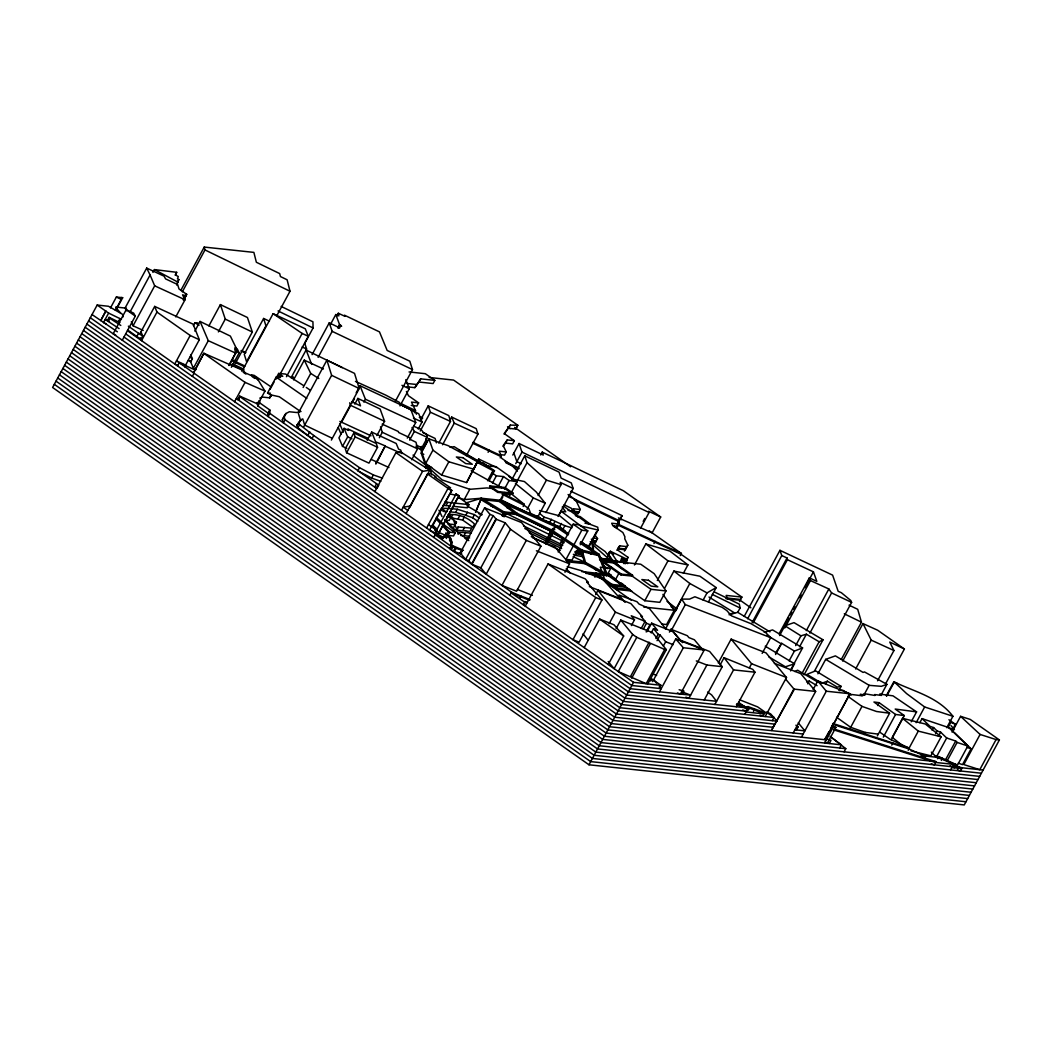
<?xml version="1.0" encoding="UTF-8"?>
<svg xmlns="http://www.w3.org/2000/svg" width="1052" height="1052" viewBox="0 0 1052 1052"><rect width="100%" height="100%" fill="white"/><g stroke="black" fill="none" stroke-linecap="round" stroke-linejoin="round"><path stroke-width="1.5" d="M183.298 299.899L186.612 294.271L178.985 288.932L177.67 284.566L165.598 278.898L164.033 276.137L146.701 268.089L125.083 308.039L126.437 310.787M626.453 561.439L626.308 563.201L624.323 562.978M626.492 561.071L627.965 557.31L617.813 550.17L617.642 548.631L619.72 545.843L626.834 546.606L627.82 545.186L624.77 538.795L624.888 536.77L622.876 532.536L612.711 525.395L611.685 523.238L618.786 524.001L619.01 521.634L574.353 500.068M626.887 560.637L625.164 563.819M570.855 491.271L622.179 515.664L619.602 519.241L617.498 526.381L613.237 525.921M609.292 552.287L613.724 554.141M445.746 532.983C450.624 536.257 454.214 543.161 449.769 548.316L451.321 549.775L453.031 546.606L451.479 545.146L463.367 550.262M269.812 409.978L269.825 413.37L268.115 416.539L268.089 413.147L269.812 409.978L259.647 402.837L259.66 400.917M176.723 285.105L178.84 279.53L177.499 278.819L178.275 276.518L175.552 275.019L176.697 272.31L154.42 269.588L152.908 272.389M502.317 515.875L503.908 511.851L517.045 513.245L551.761 530.011L582.019 550.078L599.18 554.312L607.254 574.313L606.57 575.589L584.846 563.662L567.028 561.755M502.554 515.993L503.908 511.851L481.382 498.24L464.221 499.608L458.093 497.517M456.384 530.195L469.968 531.273L471.69 528.104L458.107 527.026L456.949 530.458L458.093 533.377M442.958 511.259L443.97 508.34L450.243 508.497M285.881 413.528L284.053 416.487L285.092 419.735L283.382 422.904L282.344 419.656L285.881 413.528L289.366 411.753L296.48 412.502L301.03 411.477M475.517 512.127L481.382 498.24L500.147 500.239L556.85 525.75L568.751 533.785M475.622 512.258L481.382 498.24L465.839 502.974M425.731 463.459L441.643 475.083L466.575 482.552L478.713 459.027L496.886 467.601M123.176 316.836L122.426 314.246L108.474 306.264L97.178 305.054L52.6 387.491L588.975 764.778L964.25 804.925L999.4 739.924L970.273 719.437L960.581 716.333L952.06 732.113M105.844 311.142L100.703 320.663L105.739 311.076M110.486 307.907L116.364 297.045L120.717 297.506L121.269 299.425L115.391 310.301M97.178 305.054L108.606 313.101L103.464 322.609L106.318 323.99M109.119 317.349L107.409 320.518L108.08 321.478L109.789 318.309L109.119 317.349L119.875 322.583M116.509 309.025L122.689 297.716L121.111 297.545L122.689 297.716M122.282 340.217L135.314 316.113L133.67 313.141L126.201 309.709L113.169 333.813L115.667 334.957M130.014 312.063L150.081 274.966L146.688 268.089M143.19 330.433L133.078 325.778L154.683 285.828L150.081 274.966M140.981 331.774L142.743 336.167L141.034 339.336L136.799 336.482L138.522 333.313L128.357 326.159M140.034 333.51L154.697 306.408L193.121 324.174L199.328 339.743L184.665 366.846M175.171 275.124L176.697 272.31M154.697 306.408L156.972 312.102L141.547 340.638L140.403 337.797M177.315 282.33L178.84 279.53M180.826 290.405L204.246 247.075L253.874 252.388L256.359 262.264L279.7 273.599L280.437 276.545L287.117 279.779L290.01 291.246L276.742 315.797M182.338 291.812L204.982 249.929L204.246 247.075M184.85 296.585L186.401 293.732M183.521 299.978L186.612 294.271M184.126 299.478L186.599 294.652M175.776 316.889L185.034 299.767L182.548 294.836L185.612 295.625M193.423 325.607L194.975 322.727L197.868 322.951M156.972 312.102L190.188 335.47L174.763 364.005L177.367 365.228M194.844 331.104L200.064 321.452L230.362 336.088L237.2 350.092L228.994 365.268M177.578 365.978L179.287 362.808L194.804 369.804M208.888 325.91L220.394 304.607L247.444 317.507L252.322 332.011L235.24 363.624M190.609 354.629L192.385 358.771L190.675 361.941L188.334 360.297M196.264 369.594L193.384 368.279L208.296 340.69L200.064 321.452M203.878 353.275L193.568 372.855L203.878 353.275L243.801 370.764L245.024 372.776L256.964 377.997L264.972 391.094L257.503 404.902M192.358 376.379L194.068 373.21M218.369 331.893L225.273 319.111L220.394 304.607M228.994 365.531L235.714 353.117L234.701 348.909L237.2 350.092M231.374 367.279L239.172 352.867L237.476 349.369L234.951 347.594M263.631 318.467L244.261 354.287L246.576 361.717L265.946 325.896L263.631 318.467L269.43 321.189M241.907 371.382L273.112 313.68L305.277 328.789L308.302 336.311L286.46 376.708M234.596 401.719L245.05 382.376L204.022 353.511M239.725 396.117L238.344 399.97L239.725 396.117L257.95 404.086L257.03 402.587M259.068 400.667L257.359 403.837L257.937 406.006L268.089 413.147M257.937 406.006L259.647 402.837M271.574 395.749L267.576 392.975L276.15 377.116L280.476 377.484L278.149 375.866L276.584 378.746M270.088 389.306L273.993 382.1M275.545 379.207L278.662 373.447L285.618 374.065L303.607 385.597M280.305 373.828L302.148 333.431L273.112 313.68M269.68 398.182L271.403 395.013L279.28 396.735L300.096 411.187M304.593 343.662L313.088 327.961L312.931 321.794L281.147 306.421M267.944 413.909L269.654 410.727M291.102 377.721L306.605 349.054L304.672 342.965M293.626 379.811L304.278 360.126L323.385 368.963M312.063 354.642L329.237 322.859L339.783 327.908L339.559 325.239L341.637 326.225L339.559 324.595L335.798 314.548L330.341 324.66M336.772 316.126L338.323 313.246L344.938 316.336L344.451 315.192L379.47 331.88L387.162 350.461L409.82 361.204L412.489 369.594L395.315 401.364M282.344 419.656L284.053 416.487M283.83 417.539L285.552 414.37M318.125 357.351L332.182 331.354L329.237 322.859M303.134 387.504L310.735 373.434L304.278 360.126M337.994 327.488L339.559 324.595M337.994 328.132L339.559 325.239M338.994 327.922L340.559 325.042M331.38 440.065L359.232 388.543L354.524 373.381L326.909 360.165L298.281 413.12L300.635 420.695M298.452 422.233L299.596 424.627L313.68 435.462L311.971 438.631L297.874 427.796L296.73 425.402L300.925 419.735L302.766 418.906L304.699 425.1L332.314 438.316M299.781 421.852L300.925 419.735M297.874 427.796L299.596 424.627M303.752 426.849L331.617 375.327L326.909 360.165M308.039 434.949L309.748 431.78M356.168 392.817L360.008 385.716L410.819 409.517L415.737 422.47L407.282 438.092M341.427 422.496L350.684 405.375L349.658 402.824M352.157 402.916L354.445 398.695M354.8 404.113L357.877 398.406L380.101 409.018L384.585 421.3L376.879 435.567M367.858 438.224L347.883 428.953L348.593 430.399L344.096 428.348L338.941 437.856L342.518 446.39L346.792 448.336M363.874 402.074L365.412 399.234L360.008 385.716M342.518 446.39L347.673 436.882L344.096 428.348M353.853 432.924L345.28 448.783L346.595 452.768L368.989 463.13L377.563 447.284L376.221 443.444L353.853 432.924L355.168 436.909L346.595 452.768M367.24 440.209L371.658 432.056L396.183 443.471L398.577 449.151L400.733 450.098L401.917 453.609M313.68 435.462L359.508 467.693L357.785 470.862L371.645 478.095L380.785 481.343M379.338 437.724L382.284 432.293L380.535 426.862M399.997 405.875L409.254 388.753L405.822 379.654M414.843 387.649L420.616 378.851L434.818 380.377L433.108 383.546L418.893 382.021L414.843 387.649L406.94 386.807M418.893 382.021L420.616 378.851M375.682 463.564L385.242 445.903L375.669 441.84L371.658 432.056M375.945 464.011L385.242 445.903M371.645 478.095L373.355 474.925L382.494 478.173M406.414 391.462L408.439 395.723L418.604 402.863L416.881 406.033L411.2 405.428M414.396 412.7L415.54 410.582L411.49 402.101L418.604 402.863M376.458 483.986L374.736 487.168L377.024 488.378L378.733 485.196L285.092 419.735M376.537 488.036L378.247 484.854M374.854 491.613L395.933 452.61L400.549 451.887L429.834 470.191L409.53 507.748M409.675 440.078L414.357 431.438L412.042 427.467M420.392 420.274L428.203 405.848L448.81 415.619L450.506 421.418L438.802 443.076M418.236 429.045L422.036 422.01L418.735 413.752L400.904 404.849M420.261 430.991L430.413 412.226L428.203 405.848M411.7 459.737L417.578 448.862L416.013 442.261L410.096 439.341L409.623 437.632L398.59 432.477L398.392 431.517L382.165 424.127M420.195 448.902L421.484 446.521L423.206 448.652M421.221 448.967L427.454 437.435L426.336 434.042L423.456 432.556L421.024 429.426L413.502 426.139M422.378 450.164L427.059 441.524L425.744 438.579M431.714 467.482L425.218 464.419L421.181 453.11L428.9 438.842L448.297 445.719L477.253 461.618L473.781 469.231L448.849 461.775L432.937 450.151L428.9 438.842M425.218 464.419L432.937 450.151M450.111 419.945L451.663 417.065L476.214 428.637L477.976 434.042L466.273 455.687M401.469 510.351L422.562 471.349L429.834 470.191M442.563 444.799L454.267 423.154L451.663 417.065M406.085 513.586L427.507 473.952L430.952 473.531L435.975 476.714L434.66 476.872L450.585 487.826L448.178 488.102L426.744 527.736M441.643 475.083L448.849 461.775M431.872 527.183L451.781 490.39L429.584 530.116L430.347 530.024M442.866 505.447L445.995 505.525L447.718 502.356L469.034 504.631L467.325 507.8L453.609 506.341M434.844 530.432L435.988 528.328L432.569 524.895M456.095 494.059L434.66 533.693L437.54 535.507L458.974 495.873L456.095 494.059L458.974 495.873M432.148 525.684L437.04 531.694L433.805 537.467L437.001 530.589L435.988 528.328M240.053 396.801L437.29 535.547L458.725 495.913M466.575 482.552L477.358 462.459L483.026 462.854L494.479 470.744L489.022 480.83M450.019 514.717L450.887 517.295L449.178 520.477L444.917 520.017M452.755 514.652L451.045 517.821L462.67 520.069L472.821 527.223L474.531 524.041C467.364 517.032 457.975 513.797 448.06 514.533M449.94 511.824L455.634 512.429L457.344 509.26L474.426 514.625L479.502 518.189M488.075 452.294L489.219 450.177L501.317 455.753L500.173 457.857M442.208 539.4L444.641 534.916L447.705 532.825L449.283 532.996L442.55 525.816M464.221 499.608L469.797 489.298L486.945 487.931L493.204 488.601M445.272 537.322L446.416 535.205L453.517 535.968L455.24 532.799L445.075 525.645L437.75 518.807M446.272 538.545L449.704 532.207L455.24 532.799M458.146 518.583L459.869 515.414M453.438 527.841L456.476 522.121L451.4 518.544M504.224 434.305L510.286 425.113L517.834 425.258L453.596 380.074L429.124 377.458M449.441 540.255L450.585 538.137M449.98 541.504L451.124 539.387M456.962 529.143L458.107 527.026M462.67 520.069L464.379 516.9M455.634 512.429L465.76 515.322L467.482 512.153M450.585 543.647L451.729 541.543M450.69 544.555L451.834 542.451M505.539 443.102L507.248 439.933L514.362 440.696L512.64 443.865L505.539 443.102L503.106 446.482M458.146 534.35L459.29 532.246L471.375 533.114M487.549 480.751L493.007 470.652L494.479 470.744M508.576 428.282L515.677 429.045L517.387 425.876M517.834 425.258L515.677 429.045M462.867 530.524L464.576 527.341M507.248 439.933L503.198 445.561L506.249 451.939L504.526 455.108L500.265 454.661M462.578 550.446L455.029 548.013L453.307 551.182L460.474 553.707L462.578 550.446L461.973 549.709M454.359 551.524L456.068 548.355M465.76 515.322L472.703 517.794L474.426 514.625M489.601 486.708L490.022 485.919L505.039 487.523L513.087 493.178L512.653 493.967L497.649 492.362L489.601 486.708L504.605 488.312L512.653 493.967M460.776 535.547L463.971 535.678L465.694 532.496M492.467 483.052L496.36 475.846L503.474 476.569L509.115 480.488L517.189 481.737L509.392 496.149M512.811 455.043L519.044 443.51L543.24 455.029L542.227 452.097L540.662 454.977M495.913 519.004L471.572 564.03L468.824 560.677L465.628 559.401L460.25 552.879L484.604 507.853L521.516 522.555L540.925 546.198L516.585 591.224L501.962 585.399L526.302 540.386L510.496 529.261L505.21 522.818L496.281 519.267L493.178 515.651L489.969 514.375L484.604 507.853M460.474 553.707L462.183 550.538M498.03 486.668L503.474 476.569M497.649 492.362L498.069 491.573L513.087 493.178M515.743 463.643L521.976 452.11L519.044 443.51M465.628 559.401L489.969 514.375M504.605 488.312L505.039 487.523M504.447 489.141L509.115 480.488M504.316 492.52L499.463 501.515L480.698 499.503L503.224 513.113L516.348 514.52L551.077 531.273L581.335 551.353L598.496 555.587L606.57 575.589M511.89 479.567L524.738 455.805L559.085 472.138L561.111 478.095L571.302 482.934L573.182 488.496L558.06 516.44M500.463 501.225L502.895 496.728M468.824 560.677L493.178 515.651M496.281 519.267L471.94 564.293L480.856 567.83L486.155 574.287L510.496 529.261M517.229 480.856L527.052 462.683L524.738 455.805M502.33 515.69L503.816 512.955M503.671 516.637L505.894 512.534M504.618 516.729L506.827 512.64M480.856 567.83L505.21 522.818M523.173 506.485L524.317 504.368L509.628 492.494M527.026 509.457L533.259 497.925L515.441 483.525M538.111 495.518L546.422 480.146L527.052 462.683M537.414 517.637L545.212 503.224L536.231 491.968L524.422 481.553L512.153 479.015M545.922 512.6L561.032 484.643L560.243 482.355L573.182 488.496M542.661 519.951L544.134 517.229C554.075 519.557 562.031 525.842 572.064 527.723M509.786 595.287L511.509 592.118L236.305 398.537L239.159 399.786M549.223 523.304L551.419 519.228M553.313 524.501L554.772 521.792M558.875 515.322L561.084 511.246L565.752 511.824L562.228 506.998M549.012 534.35L550.722 531.181L515.178 513.784M544.542 543.305L551.761 530.011L556.85 525.75L551.077 531.273M545.883 544.239L553.102 530.905M546.816 544.344L553.313 532.338M519.806 598.154L520.95 596.037L530.063 599.548M559.23 527.539L561.426 523.462M562.491 530.129L564.687 526.053M526.171 602.046L524.948 601.573L523.238 604.742L524.448 605.216M525.237 606.149L548.039 563.977L585.188 578.837L588.37 582.492L586.714 581.914L601.941 600.008L579.139 642.18L572.932 639.708L595.734 597.536L548.039 563.977M560.124 543.805L563.122 538.256M577.85 513.981L580.27 509.484L575.694 499.91L568.08 494.558M558.178 551.984L573.195 524.198L579.205 524.843L587.792 530.879L580.283 544.765M587.792 530.879L581.782 530.234L566.015 559.401L572.012 560.045L578.021 548.934M564.99 572.275L569.566 563.833L554.93 546.987L532.759 537.809M573.366 554.312L575.549 555.377L576.825 552.997L582.834 554.088M580.717 553.589L581.861 551.472L580.993 550.157M588.673 546.198L590.238 543.319M591.789 540.439L596.471 531.786M588.476 547.697L598.023 530.037L597.76 527.236L587.66 523.396L563.385 505.999M595.13 543.082L597.549 538.598L594.774 534.824M619.602 519.241L617.879 522.41L622.179 515.664M616.367 528.498L618.786 524.001M602.165 561.702L602.599 560.913L613.855 562.11L632.633 575.312L632.199 576.115L620.943 574.905L602.165 561.702L613.421 562.899L650.978 589.317L665.982 590.922L659.814 602.336L644.797 600.731L615.302 579.981L608.319 572.827L611.409 567.12M594.88 577.167L596.418 574.313M608.161 554.391L609.318 552.103M607.491 556.547L610.357 551.261L626.466 559.02L624.756 562.189L622.192 561.913M608.122 561.886L609.41 559.506L592.092 544.147L593.091 550.078M617.287 550.341L619.72 545.843M595.616 594.656L597.944 590.343L630.898 603.611L642.456 616.748L640.905 616.117L645.086 621.337L641.194 628.531M613.421 562.899L613.855 562.11M585.767 573.366L610.318 575.983L611.002 574.721L581.651 571.578M624.401 551.103L627.82 545.186M620.141 561.926L621.508 559.388L625.033 563.372M643.193 521.358L644.745 518.478M640.51 528.354L649.071 512.495L648.65 511.272L660.695 516.992L652.122 532.851L619.812 518.518M615.302 579.981L619.155 572.84M626.676 559.69L627.965 557.31M620.943 574.905L621.364 574.116L632.633 575.312M584.202 647.624L599.627 619.089L613.973 624.756L623.665 636L608.227 664.535M617.445 588.199L595.997 573.116L595.314 574.379L616.761 589.475L617.445 588.199L629.464 589.488M634.448 564.99L645.836 543.937L669.914 551.116L687.929 564.898L683.379 573.314M624.533 587.108L625.217 585.832L612.093 584.439L611.396 585.701L624.533 587.108L608.45 575.786L609.134 574.523L614.5 578.298M609.174 623.652L615.394 612.146L597.944 590.343M653.989 543.503L655.133 541.399L681.433 553.47L680.289 555.574M616.13 628.636L620.759 620.062L652.542 632.686L666.337 649.623L647.822 683.866M631.384 625.585L634.487 619.825L631.239 615.775L645.086 621.337M644.797 600.731L650.978 589.317M657.329 580.507L667.967 560.847L687.929 564.898M620.759 620.062L632.647 634.448L614.131 668.691L608.188 661.498M664.68 649.452L636.776 637.341L618.26 671.584L646.165 683.695L664.68 649.452L666.337 649.623M664.64 588.199L673.898 571.078L699.896 576.207L716.188 587.608L708.469 601.875M643.364 629.07L646.493 623.297L643.982 620.641M646.138 631.897L650.044 624.664L646.493 623.297M647.019 631.66L651.609 623.178L673.372 631.752L682.498 642.64M651.214 632.936L653.502 628.702L657.566 630.293L651.609 623.178M630.569 676.449L649.084 642.207M631.713 678.132L650.228 643.89M655.883 638.511L658.171 634.277L653.502 628.702M588.975 764.778L633.554 682.34L660.88 685.26L659.157 688.442M657.04 640.681L660.091 635.027L658.171 634.277M662.931 594.393L674.293 610.278L666.573 624.546L661.747 624.033M675.16 610.594L689.823 583.492L673.898 571.078M665.416 629.162L681.67 599.101L689.547 599.114L694.899 596.773L722.093 607.32L726.774 610.541L731.6 615.907L750.996 623.665L764.962 631.897L770.669 637.657L762.148 653.397M669.414 632.107L670.952 629.254L687.311 635.697L688.928 637.617L694.373 639.761L702.986 650.018M671.386 630.358L685.312 604.598L681.67 599.101M663.404 645.954L665.692 641.72L660.091 635.027M650.82 681.117L651.964 679L660.88 685.26M652.674 681.591L675.739 638.945L704.248 649.991L680.407 694.07L677.409 692.9M703.157 600.034L707.01 592.894L716.188 587.608M659.499 691.822L683.327 647.756L704.248 649.991M682.275 694.267L683.997 691.098L679.132 689.731M739.464 601.573L741.897 597.089L680.999 554.259L617.3 524.803L617.077 527.17L614.236 526.868M704.248 699.974L722.251 666.679L706.891 665.035L688.889 698.331L685.865 697.147M729.141 614.841L737.676 612.317L740.121 608.017L739.319 604.177L714.479 592.013M718.266 662.984L731.153 639.129L766.066 652.911L786.501 677.501L765.159 716.543M744.224 616.38L779.94 550.327L832.605 575.128L838.181 591.303L841.35 592.71L850.831 600.534L851.62 602.388L814.366 671.308M720.147 664.89L724.052 657.684L752.759 669.361L754.968 672.189L736.282 706.747M747.63 618.734L781.781 555.548L779.94 550.327M752.114 622.6L787.041 557.981L781.781 555.548M753.232 622.876L787.396 559.703L787.041 557.981M714.86 704.459L733.546 669.9L724.052 657.684M749.313 667.928L751.588 663.72L731.153 639.129M779.072 633.856L809.356 577.864L816.812 581.335L813.433 571.854L787.396 559.703M784.7 624.98L788.579 617.8M790.131 614.933L791.683 612.054M793.247 609.187L794.799 606.32M799.454 597.707L801.006 594.827M804.885 587.647L813.433 571.854M779.598 635.553L784.884 625.769L794.01 622.639L823.032 639.787L804.136 674.713M784.818 627.952L810.434 580.559L809.356 577.864M775.442 653.318L781.636 643.311L794.405 651.083L802.571 647.9L772.562 629.911L764.212 632.37M775.587 654.515L781.636 643.311M746.802 708.667L747.946 706.563L766.869 713.374L757.637 706.891L739.477 699.725M736.873 703.722L747.485 707.943L745.776 711.113L742.738 709.916M744.724 714.361L748.524 707.523L747.946 706.563M748.051 710.363L749.195 708.246L748.524 707.523M753.469 711.428L754.613 709.311M795.654 645.612L800.94 635.829L806.384 634.198L819.127 641.773L823.032 639.787M789.118 660.88L794.405 651.083M806.319 630.621L828.844 588.975L810.434 580.559M799.573 646.783L806.384 634.198M764.409 713.111L762.687 716.281L759.899 715.202M809.869 633.133L831.606 592.933L828.844 588.975M790.46 670.295L802.571 647.9M790.657 670.926L794.523 663.786L765.238 646.191M772.313 720.659L774.035 717.49L767.671 713.019M801.755 673.911L819.127 641.773M785.712 679.197L793.892 688.942L771.432 730.482L794.431 689.152L815.655 691.427L793.195 732.968M807.712 683.813L809.212 681.038L817.088 685.694M817.891 673.793L825.688 659.367L835.393 655.869L863.074 672.412L864.455 671.926L886.902 684.313L881.444 694.412M813.143 689.533L817.798 680.92L850.029 693.755L825.176 739.74L849.937 693.636M796.43 729.957L798.139 726.787L795.904 725.209M825.925 683.905L827.398 681.196L837.274 687.127L841.14 686.377L838.931 690.454M841.284 659.472L861.457 622.166L857.709 609.318L849.056 605.15M801.44 737.202L826.307 691.217L850.029 693.755M842.705 661.064L862.969 623.586L877.71 630.253L904.391 649.018L885.692 683.616M855.644 668.967L871.227 640.142L862.969 623.586M825.097 738.806L829.002 731.6M830.554 728.707L832.119 725.827L835.867 727.458L827.293 743.317L824.794 742.225M825.531 739.78L826.78 736.453M824.676 743.041L833.25 727.182L835.867 727.458M829.278 743.527L830.988 740.358L825.255 738.517L826.385 739.872L614.697 717.214L78.321 339.928M863.705 695.438L869.176 685.339L881.366 686.325L886.902 684.313M849.74 729.062L861.996 706.392L876.579 711.507L889.597 713.217L877.342 735.9M839.667 747.998L841.39 744.829L830.791 737.031M877.565 680.789L893.937 650.53L889.768 642.062L904.391 649.018M844.072 751.825L845.795 748.656L830.107 736.361M877.605 705.524L879.143 702.683L895.581 714.453L904.312 715.597L891.294 739.701M864.113 734.546L865.257 732.429L878.288 734.151M886.323 695.661L893.661 682.077L897.382 683.484M886.599 696.253L894.318 681.985C914.832 691.9 938.042 696.911 952.928 716.267L946.761 727.682M883.312 737.136L895.581 714.453M911.058 750.891L930.849 755.836L941.132 736.821L925.379 724.039L902.537 718.319L892.254 737.334L901.945 745.211M891.78 745.132L892.924 743.014L909.375 748.143L908.231 750.26M911.216 721.79L916.581 711.875L892.977 695.832L879.669 694.096L881.537 695.438L874.62 694.544L875.001 695.49L864.021 693.636L865.125 694.899L860.299 694.294L862.443 695.819L848.596 694.123M916.174 722.685L924.655 706.983L952.928 716.267M919.842 722.698L922.052 718.621L948.799 727.629L967.814 746.013L957.517 765.041L949.877 762.463M908.744 748.774L918.291 731.114L941.132 736.821M932.125 730.285L933.584 727.563L930.073 726.393L922.052 718.621M935.596 733.652L937.069 730.93L933.584 727.563M938.423 736.216L940.619 732.139L937.069 730.93M948.628 726.459L950.824 722.382L955.4 724.289L952.454 729.733M940.619 732.139L946.668 737.991L936.385 757.019L931.349 752.141M834.026 729.023L936.043 761.661L934.321 764.83L931.23 763.831M937.687 758.755L938.831 756.638L956.097 764.541M941.356 760.438L942.487 758.321L935.754 756.309L938.831 756.638M946.668 737.991L955.689 741.029L945.406 760.044L940.896 758.531M946.813 761.424L957.11 742.41L955.689 741.029M950.548 769.919L953.546 764.37L942.066 759.11L935.32 757.111L924.195 755.915L908.954 748.932L832.448 724.236M962.146 767.802L959.056 766.934L957.346 770.103L960.437 770.971L962.146 767.802L983.107 770.051M954.243 732.402L971.075 748.787L962.501 764.633L958.293 763.2M960.581 716.333L980.083 734.441L963.803 764.567L979.78 769.696L996.073 739.569L999.4 739.924M456.476 522.121L454.898 524.632L457.199 530.497L454.359 530.195M626.532 547.566L625.112 549.775L618.011 549.012M271.403 395.013L269.378 397.814L262.264 397.064L259.791 398.143M510.286 425.113L504.197 433.555L514.362 440.696M617.051 550.078L618.431 548.223L625.545 548.986M296.73 425.402L299.215 422.904M446.416 535.205L443.352 537.296L429.597 530.116M794.839 671.518L797.574 670.203L818.456 682.446M806.555 682.025L809.212 681.038M827.398 681.196L821.783 683.261L806.91 674.385L815.602 670.834L841.14 686.377M794.523 663.786L785.436 666.797L768.71 656.75M729.286 613.921L734.585 612.935L708.995 597.049M450.098 447.363L454.162 446.666L480.922 463.406M410.464 506.025L403.192 507.169L407.795 510.417M839.535 690.625L842.718 690.204L850.976 695.109M612.119 562.031L599.535 559.743M591.461 549.328L592.381 549.262L587.621 545.462L584.583 544.752M444.588 502.264L447.718 502.356M443.826 511.548L446.955 511.627M486.392 465.931L495.926 466.615L517.189 481.737M267.576 392.975L270.456 393.211M278.149 375.866L282.764 376.287L278.662 373.447M126.477 308.183L115.957 307.066M409.044 371.948L425.324 373.697L434.818 380.377M407.085 383.467L416.553 384.48M506.249 451.939L499.135 451.177L501.317 455.753M580.27 509.484L573.169 508.721L578.008 517.321M573.301 511.259L578.995 511.864M574.3 512.206L578.561 512.653M445.995 505.525L450.572 506.012M451.663 508.655L457.344 509.26M446.627 516.848L450.887 517.295M562.439 530.576L564.977 530.839L559.546 526.592L554.365 525.29M593.289 538.137L597.549 538.598M448.047 523.922L455.148 524.672L453.11 518.399L449.309 515.717M592 540.518L596.274 540.978M591.579 541.307L595.84 541.767M463.971 535.678L469.652 536.283M466.799 537.651L469.639 537.953M576.18 550.867L581.861 551.472M575.746 551.656L581.427 552.274L580.572 550.946M626.466 559.02L621.351 558.467L623.783 563.583M609.41 559.506L602.296 558.743L603.703 560.124M566.081 560.322L585.53 562.399L607.254 574.313M609.923 568.212L600.284 567.173L605.65 582.15L631.134 600.061M741.897 597.089L726.13 595.406L727.958 599.232M726.419 597.944L740.608 599.469M725.985 598.746L740.174 600.258L750.918 607.819M616.761 589.475L631.779 591.079M643.732 607.017L674.293 610.278M733.546 669.9L754.968 672.189M747.485 707.943L626.69 695.03L90.314 317.73M746.433 711.191L624.98 698.199L88.605 320.899M746.013 711.98L763.976 713.9L747.525 707.352L748.761 709.048L745.921 707.904M774.035 717.49L623.257 701.368L86.882 324.069M796.627 726.616L798.139 726.787M794.918 729.786L804.872 730.851L798.258 722.842M803.149 734.033L616.406 714.045L80.031 336.758M841.39 744.829L612.974 720.396L76.599 343.097M845.795 748.656L611.265 723.566L74.889 346.266M936.043 761.661L609.542 726.735L73.167 349.435M953.546 764.37L935.609 762.45L833.592 729.812M952.257 766.75L607.832 729.904L71.457 352.617M951.836 767.539L961.712 768.591L954.059 766.356M981.398 773.22L606.123 733.073L69.748 355.786M979.688 776.389L604.4 736.242L68.025 358.956M977.966 779.558L602.691 739.411L66.315 362.125M976.256 782.727L600.981 742.581L64.606 365.294M974.547 785.897L599.259 745.763L62.883 368.463M972.824 789.066L597.549 748.932L61.174 371.632M971.114 792.248L595.827 752.101L59.451 374.801M969.392 795.417L594.117 755.27L57.742 377.97M967.682 798.586L592.408 758.439L56.032 381.153M965.973 801.755L590.685 761.609L54.309 384.322M879.143 702.683L873.936 702.013L889.597 713.217M916.581 711.875L895.186 709.048L904.312 715.597M503.869 493.427L510.338 494.414M585.596 544.989L581.44 541.714M568.027 510.365L572.656 511.088L571.433 508.34L564.122 504.776M575.339 515.704L580.125 516.571L590.238 524.146L584.965 523.186M576.404 553.786L582.847 554.956M600.56 558.178L623.1 562.281L622.363 557.797L626.768 562.781M575.549 555.377L583.045 556.732M600.876 560.847L604.006 561.426L598.969 556.271M449.822 493.875L456.042 495.268M598.023 530.037L580.993 526.039L561.084 511.246M539.479 510.536L559.953 515.967L572.498 526.329M543.871 520.793L549.709 522.397L551.945 524.106M954.493 765.567L959.056 766.934M546.422 480.146L561.032 484.643M921.105 755.507L925.576 756.901M980.083 734.441L996.073 739.569M892.924 743.014L832.882 723.447M947.208 727.261L954.427 729.641L951.021 725.591M957.11 742.41L967.814 746.013M469.797 489.298L442.182 479.949L426.625 465.97L420.761 449.546L415.974 446.692M966.867 747.354L971.075 748.787M567.212 566.647L581.559 570.723L602.77 579.192L620.378 598.72L589.357 586.608M865.257 732.429L850.687 727.313L836.524 717.227M241.026 351.144L245.603 352.762M678.553 639.485L709.666 651.477L722.251 666.679M529.629 600.35L511.075 592.907L525.737 602.835M685.312 604.598L770.669 637.657M696.306 660.932L706.891 665.035M681.525 691.637L690.599 695.148L630.122 688.679L125.714 333.878M536.388 550.801L569.566 563.833M774.351 663.299L800.756 673.661L815.655 691.427M665.692 641.72L673.162 644.652M517.321 589.436L532.404 595.366M652.082 673.661L656.606 675.437M774.851 724.131L619.838 707.707L83.463 330.42M773.141 727.3L618.116 710.876L81.74 333.589M751.588 663.72L786.501 677.501M526.302 540.386L540.925 546.198M736.439 704.511L747.722 708.811L738.53 702.341M595.734 597.536L601.941 600.008M460.25 552.879L461.657 553.431M740.674 704.853L749.195 708.246M615.394 612.146L634.487 619.825M511.509 592.118L520.95 596.037M371.198 459.435L388.951 467.522M438.303 532.22L444.641 534.916M478.528 513.521L481.422 514.77M335.798 314.548L338.836 315.863L338.323 313.246M245.05 382.376L264.972 391.094M385.505 446.35L400.431 452.952M533.259 497.925L545.212 503.224M529.813 513.1L537.927 516.703L537.112 515.69M208.296 340.69L235.714 353.117M413.423 418.104L422.036 422.01M430.413 412.226L450.506 421.418M871.227 640.142L893.937 650.53M236.319 351.565L239.172 352.867M454.267 423.154L477.976 434.042M154.683 285.828L185.034 299.767M414.357 431.438L427.454 437.435M416.29 445.18L421.878 447.744L421.484 446.521M120.809 325.436L109.789 318.309M119.086 328.605L105.187 319.44L109.461 321.517M347.673 436.882L351.933 438.829M117.377 331.788L92.037 314.561M950.061 765.738L954.374 767.723M909.375 748.143L890.097 739.319L879.761 732.153M505.039 461.42L519.136 468.14M505.959 462.827L518.702 468.929M365.412 399.234L415.737 422.47M339.875 421.418L371.04 435.83M355.168 436.909L377.563 447.284M617.734 524.014L655.133 541.399M302.148 333.431L308.302 336.311M401.943 385.321L409.254 388.753M355.458 381.363L385.716 395.105L399.326 402.337L400.549 405.059M190.188 335.47L199.328 339.743M185.612 365.11L176.473 360.836L633.554 682.34M302.174 346.976L306.605 349.054M351.605 401.667L360.507 405.862L357.877 398.406M350.684 405.375L384.585 421.3M382.284 432.293L417.578 448.862M831.606 592.933L851.62 602.388M421.181 453.11L423.785 454.346M521.976 452.11L649.071 512.495M521.266 463.735L516.834 461.618L513.902 453.031M234.609 361.165L244.906 366.043M232.702 361.257L244.485 366.832M232.347 363.782L243.972 369.291M231.927 364.571L243.551 370.094M531.286 536.691L560.282 550.459M332.182 331.354L412.489 369.594M542.227 452.097L623.349 490.732L660.695 516.992M225.273 319.111L252.322 332.011M233.531 360.152L236.384 361.507M331.617 375.327L359.232 388.543M423.101 432.701L435.107 438.434L436.356 442.839M624.756 562.189L627.649 563.583M573.156 556.639L584.596 562.123M400.799 403.468L415.54 410.582M400.378 404.257L415.119 411.385L416.487 414.238M419.748 416.618L422.694 418.038M472.953 442.327L489.219 450.177M419.314 417.407L422.273 418.841M472.532 443.116L500.897 456.542L501.765 458.356L511.916 465.497L517.426 471.138M573.34 498.582L619.444 520.845M204.982 249.929L290.01 291.246M278.044 310.945L313.088 327.961M844.296 613.829L861.457 622.166M241.329 350.461L245.734 352.604M569.145 496.544L571.907 497.885M116.364 297.045L121.269 299.425M108.606 313.101L121.44 319.335M712.362 594.446L740.121 608.017M501.173 499.897L531.378 514.691M550.288 531.983L561.689 537.559M504.96 512.784L561.834 540.636M561.4 541.425L564.122 542.766M523.501 525.882L562.833 545.146M574.655 551.932L576.825 552.997M524.83 528.538L561.663 546.567M529.34 532.746L561.623 548.552M425.021 466.957C440.038 474.61 414.12 456.884 413.081 455.069M471.204 470.717L501.594 487.615M503.934 494.098L524.317 504.368M502.041 494.164L523.883 505.157L528.827 508.734L530.892 514.047M359.508 467.693L373.355 474.925M477.358 462.459L493.007 470.652M154.42 269.588L178.235 282.304M689.823 583.492L707.01 592.894M766.869 711.783L770.774 714.045L777.112 721.185L621.548 704.538L85.173 327.251M466.93 505.802L482.21 514.717M825.688 659.367L869.176 685.339M766.961 635.263L780.742 643.522M458.777 449.848L488.483 466.68M737.676 612.317L769.959 631.857M784.884 625.769L800.94 635.829M310.735 373.434L318.782 378.496M448.178 488.102L451.781 490.39M428.453 524.567L437.001 530.589M194.975 322.727L198.999 325.331M580.665 541.819L599.18 554.312L598.496 555.587L579.981 543.082M568.067 535.047L556.166 527.013L499.463 501.515L516.348 514.52L517.045 513.245L500.147 500.239M138.522 333.313L142.743 336.167M271.324 387.057L254.045 375.301L251.402 375.025L258.174 379.996M252.256 376.682L254.821 378.431M243.222 372.276L245.866 374.078M276.15 377.116L306.816 398.406M492.349 473.045L496.36 475.846M306.303 387.465L310.34 390.279M948.943 719.752L955.4 724.289M514.586 427.349L570.618 466.772M507.537 426.77L510.207 428.651M649.294 530.865L681.433 553.47M618.444 517.913L621.127 519.793M573.195 524.198L581.782 530.234M590.211 541.727L592.513 543.345L593.512 549.275M602.599 560.913L621.364 574.116M542.372 520.135L537.901 516.059M490.022 485.919L498.069 491.573M602.467 564.911L607.832 568.685M621.193 583.005L623.875 584.899M610.318 575.983L630.437 590.133M527.88 519.596L529.827 520.95M427.507 473.952L451.006 490.482M395.933 452.61L422.562 471.349M458.882 497.491L469.034 504.631M472.703 517.794L477.779 521.358M632.647 634.448L636.776 637.341M707.575 692.058L711.586 694.872L716.57 701.289L628.412 691.861L123.991 337.048M599.627 619.089L623.665 636M441.143 508.471L446.219 512.035M465.05 538.282L467.588 540.07M126.201 309.709L135.314 316.113M190.044 357.128L192.385 358.771M269.825 413.37L376.563 488.444M453.031 546.606L455.029 548.013M524.948 601.573L526.947 602.98M127.91 330.223L136.799 336.482M127.424 330.709L631.831 685.509L661.208 688.652L659.315 686.456M847.833 696.306L861.996 706.392M924.655 706.983L906.587 693.584L894.318 681.985M666.994 601.31L677.054 608.976M671.163 606.728L676.199 610.568M645.836 543.937L667.967 560.847M902.537 718.319L918.291 731.114M508.8 476.306L513.836 480.409M455.108 530.839L450.295 526.855L445.575 520.293M539.439 513.258L544.134 517.229M537.73 516.427L542.411 520.398M468.797 540.623L455.214 530.09L444.917 519.898M621.469 568.567L614.5 561.413L640.76 564.227L654.173 573.656L665.982 590.922M436.238 517.834L449.704 532.207M435.817 518.623L440.301 523.423M566.226 568.685L570.486 573.314M115.681 307.408L120.678 313.075M675.739 638.945L683.327 647.756M653.621 679.842L656.474 683.142M613.789 562.255L605.097 551.511L594.945 544.371L591.342 539.137M832.119 725.827L833.25 727.182M670.952 629.254L681.104 641.352M817.798 680.92L826.307 691.217M625.033 602.362L619.049 595.038L636.973 601.718L639.116 604.098L649.518 608.674L665.982 629.057M583.018 633.856L588.147 640.26M610.357 551.261L617.458 561.926M608.635 554.43L613.987 562.465M608.214 555.232L612.645 561.886M438.947 510.181L441.998 516.558M339.625 423.601L343.333 432.227M338.297 427.651L341.111 434.213M190.215 360.875L193.384 368.279M131.355 321.702L133.078 325.778M311.708 364.439L306.171 350.106L342.268 367.674M292.877 376.55L294.008 379.483M478.713 459.027L479.804 461.973M425.981 468.561L425.455 466.154L430.189 468.495L431.57 474.846M621.508 559.388L621.995 562.373M451.413 543.24L451.045 545.935L452.597 547.408L434.857 534.561L442.931 538.085L445.982 535.994L447.56 536.165L450.151 538.926L451.413 543.24M119.954 318.611L118.666 322.425L119.954 318.611M582.019 550.078L581.335 551.353L584.846 563.662L585.53 562.399L582.019 550.078M462.906 457.673L456.344 456.976L465.734 463.577L472.295 464.274L462.906 457.673M491.757 505.894L490.811 505.788L493.099 506.827L491.757 505.894M507.708 507.59L506.762 507.498L509.05 508.537L507.708 507.59M553.418 528.722L552.471 528.63L554.759 529.669L553.418 528.722M589.712 553.05L588.778 552.944L591.053 553.983L589.712 553.05M595.511 569.211L594.564 569.106L596.852 570.145L595.511 569.211M648.413 580.244L641.851 579.547L651.241 586.148L657.802 586.845L648.413 580.244"/></g></svg>
